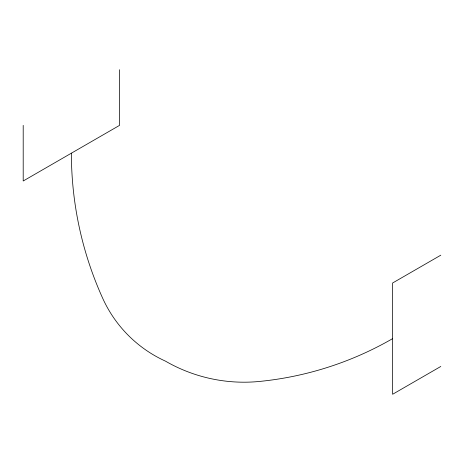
<?xml version="1.0" encoding="UTF-8"?>
<svg xmlns="http://www.w3.org/2000/svg" width="464" height="464" viewBox="0 0 464 464"><rect width="100%" height="100%" fill="white"/><g stroke="black" fill="none" stroke-linecap="round" stroke-linejoin="round"><path stroke-width="0.7" d="M440.8 255.183L392.614 282.999L392.614 394.278L440.8 366.461M119.567 69.722L119.567 125.361L23.2 181.001L23.2 125.361M71.386 153.178A351.956 351.956 0 0 0 102.677 298.253A126.202 126.202 0 0 0 165.468 361.143A157.186 157.186 0 0 0 259.556 381.437A331.464 331.464 0 0 0 392.614 338.639"/></g></svg>
